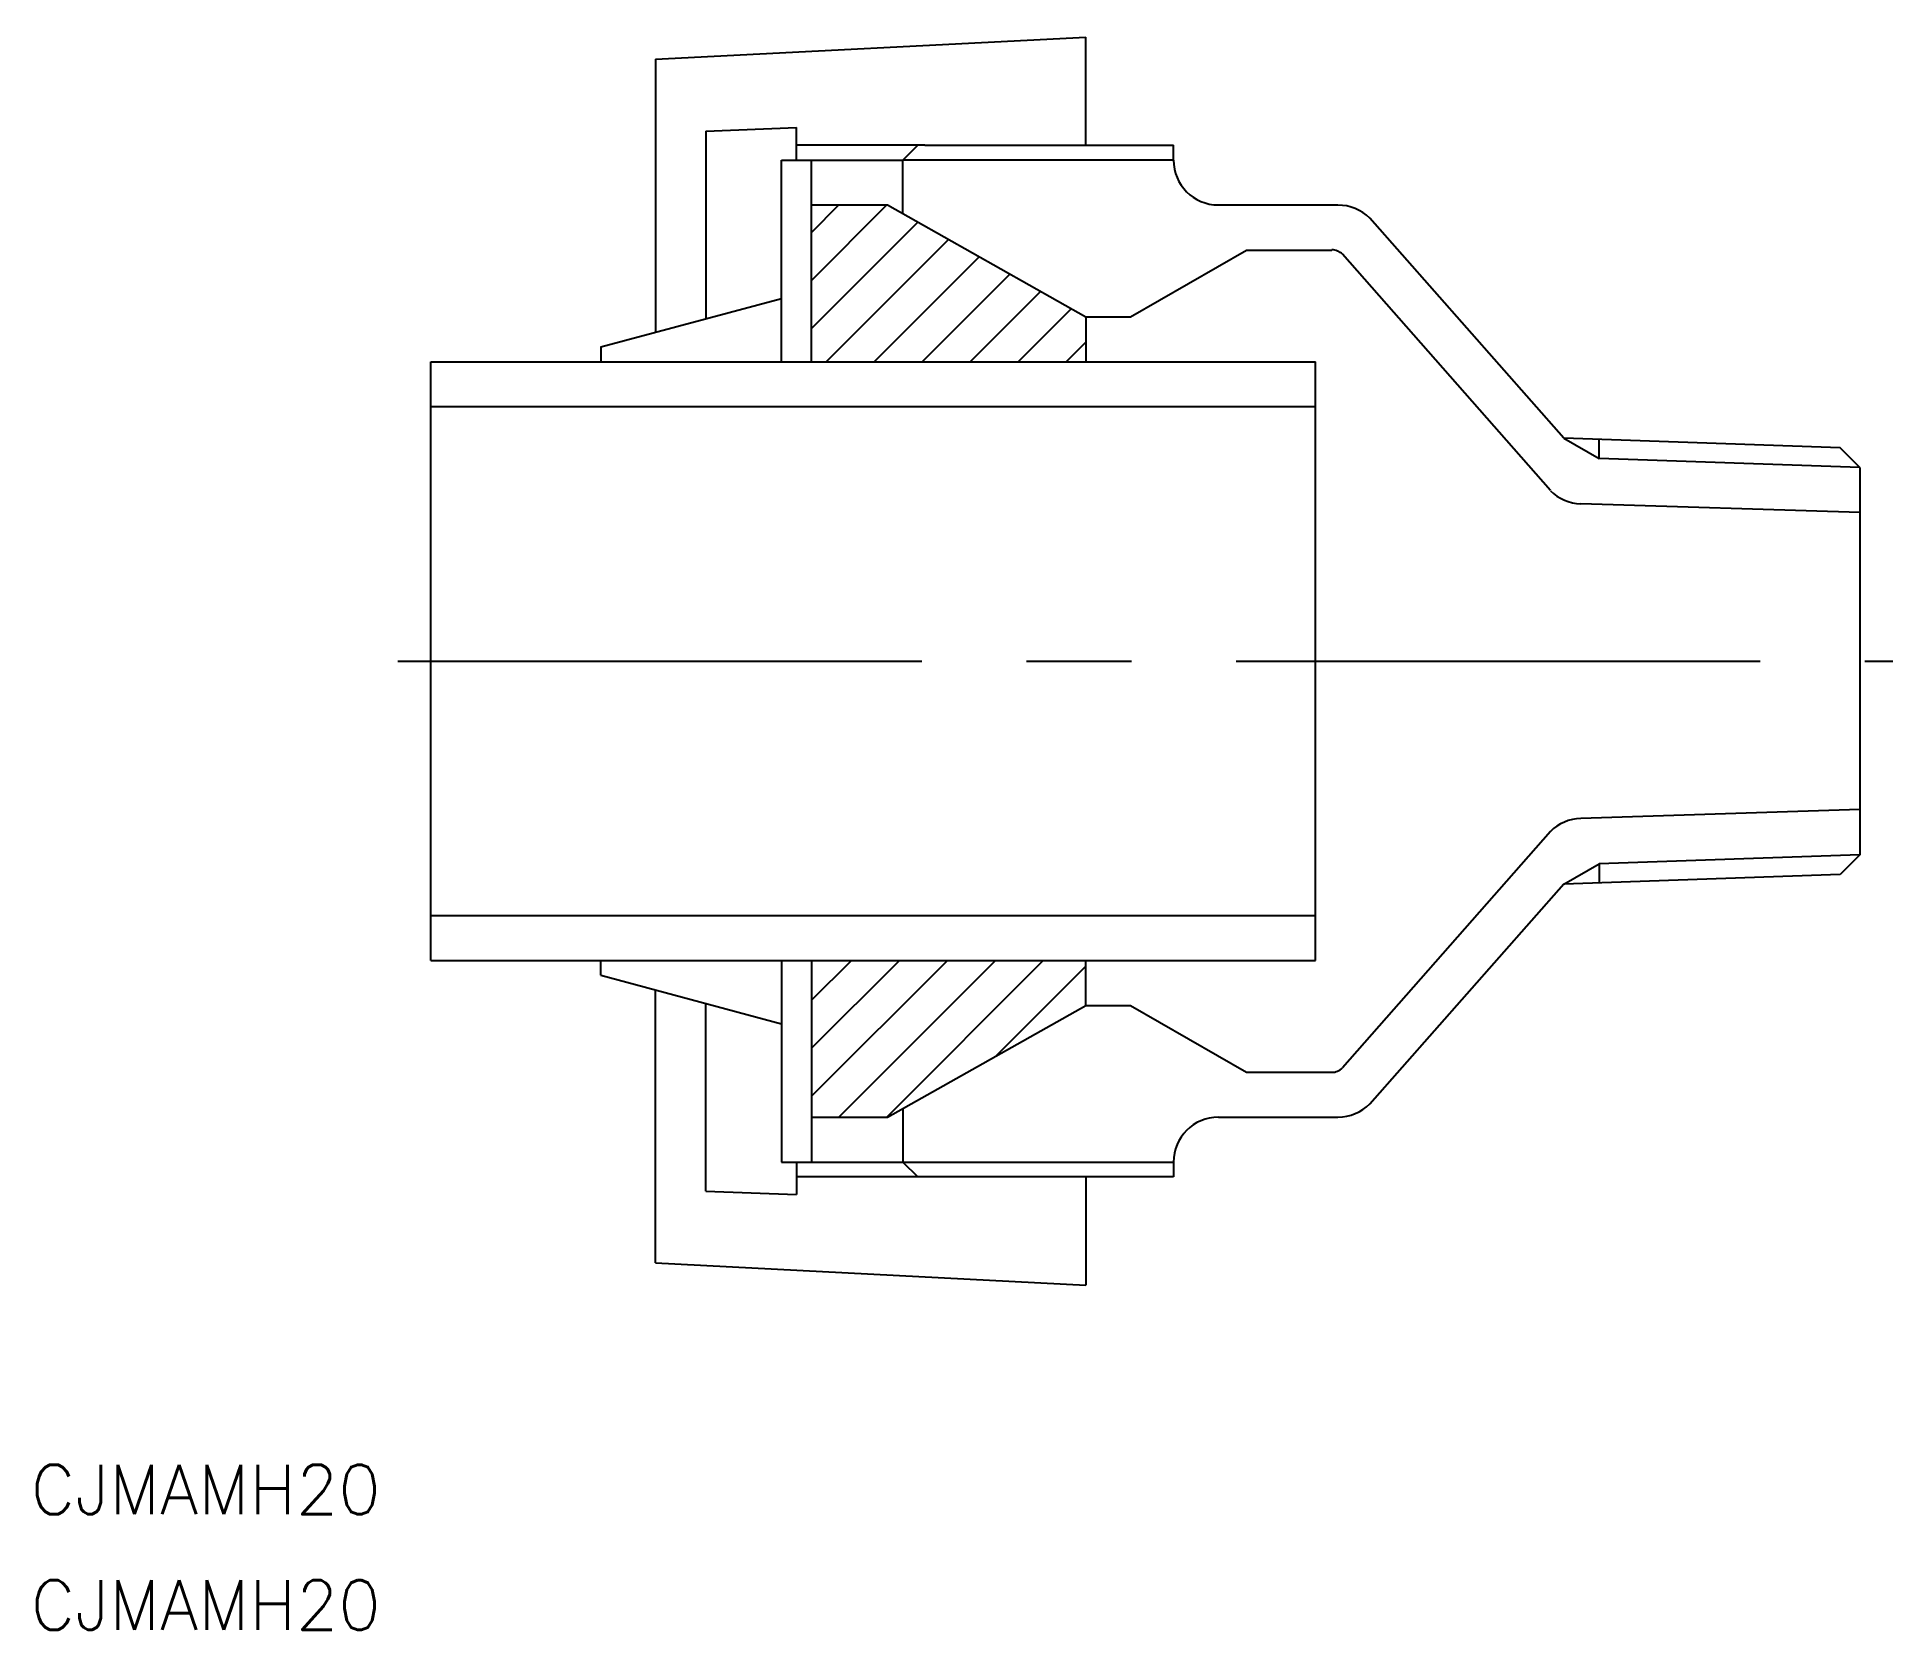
# Model space of a CAD drawing. Extents: x -110 to 2, y -59 to 38.
import ezdxf

# ---------------------------------------------------------------- set-up
doc = ezdxf.new("R2010")
doc.units = 0
doc.linetypes.add('CENTER', pattern=[50.8, 31.75, -6.35, 6.35, -6.35])
doc.layers.get('0').update_dxf_attribs({"linetype": 'CONTINUOUS'})
doc.layers.add('CENTER', color=1, linetype='CENTER')
doc.styles.get("Standard").update_dxf_attribs({"font": 'txt.shx', "height": 3, "bigfont": 'bigfont.shx'})

msp = doc.modelspace()

# ---------------------------------------------------------------- linework, layer by layer
at = {"color": 7, "linetype": 'CONTINUOUS'}
for p, q in [((-73, 36.47), (-46.92, 37.81)), ((-46.92, 31.26), (-46.92, 37.81)), ((-73, 36.47), (-73, 19.93)), ((-69.94, 32.11), (-64.44, 32.33)), ((-69.94, 32.11), (-69.94, 20.75)), ((-64.44, 30.36), (-64.44, 32.33)), ((-58, 30.36), (-57.09, 31.26)), ((-56.67, 31.26), (-57.09, 31.26)), ((-56.67, 31.26), (-41.6, 31.26)), ((-41.6, 30.36), (-41.6, 31.26)), ((-65.35, 18.14), (-65.35, 30.36)), ((-65.35, 30.36), (-58, 30.36)), ((-63.53, 18.14), (-63.53, 30.36)), ((-58, 27.1), (-58, 30.36)), ((-63.53, 27.64), (-58.94, 27.64)), ((-58.94, 27.64), (-46.92, 20.86)), ((-38.88, 27.64), (-31.63, 27.64)), ((-17.95, 13.51), (-29.71, 26.84)), ((-44.2, 20.86), (-37.17, 24.91)), ((-37.17, 24.91), (-32, 24.91)), ((-18.76, 10.33), (-31.36, 24.65)), ((-76.3, 19.04), (-65.35, 21.98)), ((-46.92, 20.86), (-44.2, 20.86)), ((-46.92, 20.86), (-46.92, 18.14)), ((-86.6, -18.14), (-86.6, 18.14)), ((-86.6, 18.14), (-33, 18.14)), ((-76.3, 19.04), (-76.3, 18.14)), ((-33, -18.14), (-33, 18.14)), ((-86.6, 15.42), (-33, 15.42)), ((-1.2, 12.93), (-17.95, 13.51)), ((-15.81, 12.28), (-15.81, 13.44)), ((0, 11.73), (-1.2, 12.93)), ((0, 11.73), (0, -11.73)), ((0, 9), (-16.92, 9.53)), ((0, -9), (-16.92, -9.53)), ((-18.76, -10.33), (-31.36, -24.65)), ((-15.81, -12.28), (-15.81, -13.44)), ((0, -11.73), (-1.2, -12.93)), ((-1.2, -12.93), (-17.95, -13.51)), ((-17.95, -13.51), (-29.71, -26.84)), ((-86.6, -15.42), (-33, -15.42)), ((-86.6, -18.14), (-33, -18.14)), ((-76.3, -19.04), (-76.3, -18.14)), ((-76.3, -19.04), (-65.35, -21.98)), ((-65.35, -18.14), (-65.35, -30.36)), ((-63.53, -18.14), (-63.53, -30.36)), ((-46.92, -20.86), (-46.92, -18.14)), ((-73, -36.47), (-73, -19.93)), ((-69.94, -32.11), (-69.94, -20.75)), ((-58.94, -27.64), (-46.92, -20.86)), ((-46.92, -20.86), (-44.2, -20.86)), ((-44.2, -20.86), (-37.17, -24.91)), ((-37.17, -24.91), (-32, -24.91)), ((-63.53, -27.64), (-58.94, -27.64)), ((-58, -27.1), (-58, -30.36)), ((-38.88, -27.64), (-31.63, -27.64)), ((-65.35, -30.36), (-58, -30.36)), ((-64.44, -30.36), (-64.44, -32.33)), ((-58, -30.36), (-57.09, -31.26)), ((-41.6, -30.36), (-41.6, -31.26)), ((-41.6, -31.26), (-57.09, -31.26)), ((-46.92, -31.26), (-46.92, -37.81)), ((-69.94, -32.11), (-64.44, -32.33)), ((-73, -36.47), (-46.92, -37.81))]:
    msp.add_line(p, q, dxfattribs=at)
at = {"color": 3, "linetype": 'CONTINUOUS'}
for p, q in [((-57.09, 31.26), (-64.44, 31.26)), ((-41.6, 30.36), (-58, 30.36)), ((-63.53, 23.07), (-58.97, 27.64)), ((-63.53, 25.98), (-61.88, 27.64)), ((-63.53, 20.16), (-57.1, 26.6)), ((-62.65, 18.14), (-55.24, 25.55)), ((-59.74, 18.14), (-53.38, 24.5)), ((-56.83, 18.14), (-51.52, 23.45)), ((-53.93, 18.14), (-49.66, 22.4)), ((-51.02, 18.14), (-47.8, 21.35)), ((-48.11, 18.14), (-46.92, 19.33)), ((-17.95, 13.51), (-15.81, 12.28)), ((0, 11.73), (-15.81, 12.28)), ((-17.95, -13.51), (-15.81, -12.28)), ((0, -11.73), (-15.81, -12.28)), ((-63.53, -26.37), (-55.3, -18.14)), ((-63.53, -23.46), (-58.21, -18.14)), ((-63.53, -20.55), (-61.12, -18.14)), ((-61.89, -27.64), (-52.39, -18.14)), ((-58.98, -27.64), (-49.49, -18.14)), ((-52.37, -23.93), (-46.92, -18.48)), ((-58, -30.36), (-41.6, -30.36)), ((-57.09, -31.26), (-64.44, -31.26))]:
    msp.add_line(p, q, dxfattribs=at)
at = {"color": 7, "linetype": 'CONTINUOUS'}
for centre, radius, start, end in [((-38.88, 30.36), 2.72, 180, 270), ((-31.63, 24.91), 2.72, 45, 90), ((-32, 24.01), 0.907, 45, 90), ((-16.83, 12.25), 2.72, 225, 268.2101), ((-16.83, -12.25), 2.72, 91.7899, 135), ((-32, -24.01), 0.907, 270, 315), ((-31.63, -24.91), 2.72, 270, 315), ((-38.88, -30.36), 2.72, 90, 180)]:
    msp.add_arc(centre, radius, start, end, dxfattribs=at)
at = {"layer": 'CENTER', "color": 1, "linetype": 'CENTER'}
msp.add_line((-88.6, 0), (2, 0), dxfattribs=at)

# ---------------------------------------------------------------- texts
at = {"color": 7, "linetype": 'CONTINUOUS'}
for p in [(-110.86, -51.7), (-110.86, -58.7)]:
    msp.add_text('CJMAMH20', height=3, dxfattribs=at).set_placement(p)

doc.saveas('drawing.dxf')
